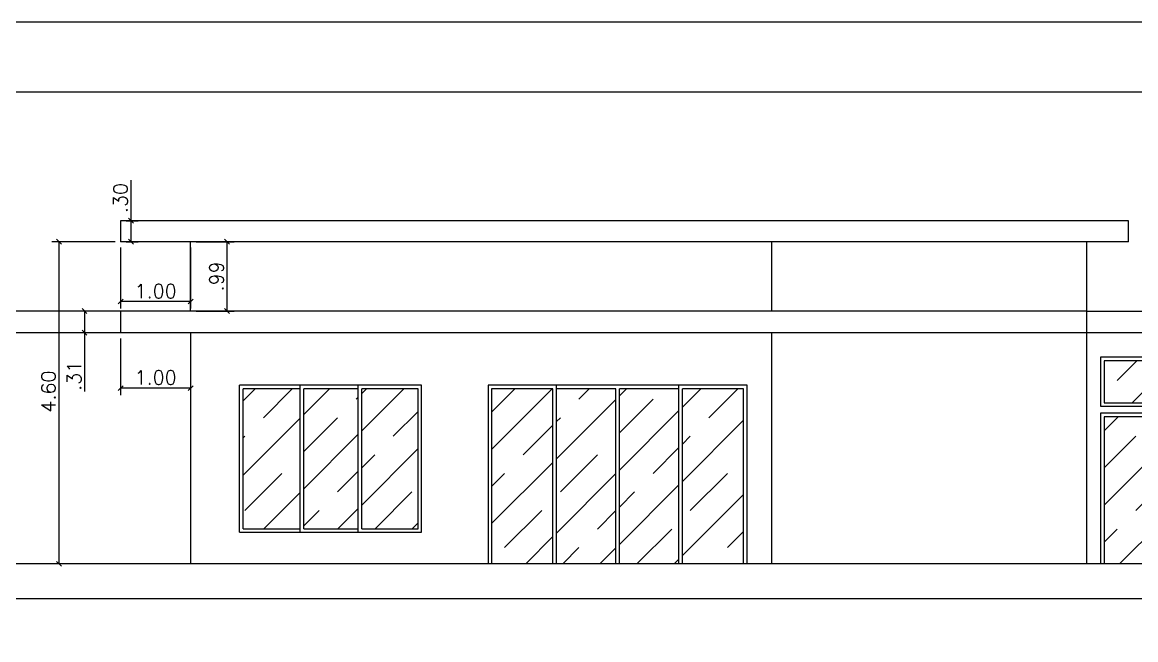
# Model space of a CAD drawing. Header units: metres. Extents: x 2690 to 3939, y 743 to 1123.
# Drawn here: x 3699.65 to 3715.56, y 805.17 to 813.99 of the extents above; entities that cross this region are included whole.
import ezdxf

# ---------------------------------------------------------------- set-up
doc = ezdxf.new("R2010")
doc.units = ezdxf.units.M
doc.header["$PDMODE"] = 35
for name, color, linetype in [('01', 1, 'Continuous'), ('02', 2, 'Continuous'), ('03', 3, 'Continuous'), ('04', 4, 'Continuous'), ('08', 8, 'Continuous'), ('_piso', 1, 'Continuous'), ('FOLHA', 7, 'Continuous'), ('FOLHA - MARGEM', 3, 'Continuous')]:
    doc.layers.add(name, color=color, linetype=linetype)
doc.styles.add('ROMA', font='romans.shx')
doc.dimstyles.new('CORTE', dxfattribs={"dimscale": 0, "dimtxt": 0.2, "dimasz": 0.07, "dimexe": 0.1, "dimexo": 0.08, "dimgap": 0.05, "dimtad": 1, "dimzin": 4, "dimdsep": 46, "dimtxsty": 'ROMA', "dimblk": 'OBLIQUE', "dimcen": 0, "dimclrd": 1, "dimclre": 1, "dimclrt": 2, "dimaunit": 1, "dimadec": 0, "dimazin": 0, "dimtfac": 1, "dimtofl": 0, "dimtmove": 0, "dimatfit": 3, "dimldrblk": 'OBLIQUE', "dimfxl": 0.1, "dimtolj": 1, "dimtzin": 0, "dimarcsym": 0})
pattern_1 = [(45, (293.6012, 32.9967), (-0.53033009, 0.53033009), []), (45, (294.12994, 32.9967), (-0.53033009, 0.53033009), [0.75, -0.375])]

# ---------------------------------------------------------------- blocks, each defined once
blk = doc.blocks.new('_Oblique')
at = {"color": 0, "linetype": 'ByBlock', "lineweight": -2}
blk.add_line((-0.5, -0.5), (0.5, 0.5), dxfattribs=at)
blk = doc.blocks.new('*D163')
at = {"layer": '01', "color": 1, "lineweight": -2, "transparency": 16777216}
for p, q in [((3701.053, 809.473), (3701.053, 808.662)), ((3702.053, 809.473), (3702.053, 808.662)), ((3702.053, 808.762), (3701.053, 808.762))]:
    blk.add_line(p, q, dxfattribs=at)
at = {"layer": 'DEFPOINTS', "color": 0, "transparency": 16777216}
for p in [(3701.053, 809.553), (3702.053, 809.553), (3701.053, 808.762)]:
    blk.add_point(p, dxfattribs=at)
at = {"layer": '01', "color": 1, "lineweight": -2, "transparency": 16777216, "xscale": 0.07, "yscale": 0.07, "zscale": 0.07, "rotation": 180}
blk.add_blockref('_Oblique', (3701.053, 808.762), dxfattribs=at)
at = {"layer": '01', "color": 1, "lineweight": -2, "transparency": 16777216, "xscale": 0.07, "yscale": 0.07, "zscale": 0.07}
blk.add_blockref('_Oblique', (3702.053, 808.762), dxfattribs=at)
at = {"layer": '01', "color": 2, "transparency": 16777216, "insert": (3701.553, 808.912), "char_height": 0.2, "attachment_point": 5, "style": 'ROMA'}
blk.add_mtext('\\A1;1.00', dxfattribs=at)
blk = doc.blocks.new('*D164')
at = {"layer": '01', "color": 1, "lineweight": -2, "transparency": 16777216}
for p, q in [((3701.053, 810.773), (3701.053, 809.899)), ((3702.053, 810.773), (3702.053, 809.899)), ((3702.053, 809.999), (3701.053, 809.999))]:
    blk.add_line(p, q, dxfattribs=at)
at = {"layer": 'DEFPOINTS', "color": 0, "transparency": 16777216}
for p in [(3701.053, 810.853), (3702.053, 810.853), (3701.053, 809.999)]:
    blk.add_point(p, dxfattribs=at)
at = {"layer": '01', "color": 1, "lineweight": -2, "transparency": 16777216, "xscale": 0.07, "yscale": 0.07, "zscale": 0.07, "rotation": 180}
blk.add_blockref('_Oblique', (3701.053, 809.999), dxfattribs=at)
at = {"layer": '01', "color": 1, "lineweight": -2, "transparency": 16777216, "xscale": 0.07, "yscale": 0.07, "zscale": 0.07}
blk.add_blockref('_Oblique', (3702.053, 809.999), dxfattribs=at)
at = {"layer": '01', "color": 2, "transparency": 16777216, "insert": (3701.553, 810.149), "char_height": 0.2, "attachment_point": 5, "style": 'ROMA'}
blk.add_mtext('\\A1;1.00', dxfattribs=at)
blk = doc.blocks.new('*D166')
at = {"layer": '01', "color": 1, "lineweight": -2, "transparency": 16777216}
for p, q in [((3700.973, 809.863), (3700.437, 809.863)), ((3700.537, 809.863), (3700.537, 809.553)), ((3700.973, 809.553), (3700.437, 809.553)), ((3700.537, 809.553), (3700.537, 808.712))]:
    blk.add_line(p, q, dxfattribs=at)
at = {"layer": 'DEFPOINTS', "color": 0, "transparency": 16777216}
for p in [(3700.537, 809.863), (3701.053, 809.863), (3701.053, 809.553)]:
    blk.add_point(p, dxfattribs=at)
at = {"layer": '01', "color": 1, "lineweight": -2, "transparency": 16777216, "xscale": 0.07, "yscale": 0.07, "zscale": 0.07}
for p, rotation in [((3700.537, 809.863), 90), ((3700.537, 809.553), 270)]:
    blk.add_blockref('_Oblique', p, dxfattribs=dict(at, rotation=rotation))
at = {"layer": '01', "color": 2, "transparency": 16777216, "insert": (3700.387, 808.938), "char_height": 0.2, "attachment_point": 5, "rotation": 90, "style": 'ROMA'}
blk.add_mtext('\\A1;.31', dxfattribs=at)
blk = doc.blocks.new('*D167')
at = {"layer": '01', "color": 1, "lineweight": -2, "transparency": 16777216}
for p, q in [((3702.133, 810.853), (3702.673, 810.853)), ((3702.573, 809.863), (3702.573, 810.853)), ((3702.133, 809.863), (3702.673, 809.863))]:
    blk.add_line(p, q, dxfattribs=at)
at = {"layer": 'DEFPOINTS', "color": 0, "transparency": 16777216}
for p in [(3702.053, 810.853), (3702.573, 810.853), (3702.053, 809.863)]:
    blk.add_point(p, dxfattribs=at)
at = {"layer": '01', "color": 1, "lineweight": -2, "transparency": 16777216, "xscale": 0.07, "yscale": 0.07, "zscale": 0.07}
for p, rotation in [((3702.573, 810.853), 90), ((3702.573, 809.863), 270)]:
    blk.add_blockref('_Oblique', p, dxfattribs=dict(at, rotation=rotation))
at = {"layer": '01', "color": 2, "transparency": 16777216, "insert": (3702.423, 810.358), "char_height": 0.2, "attachment_point": 5, "rotation": 90, "style": 'ROMA'}
blk.add_mtext('\\A1;.99', dxfattribs=at)
blk = doc.blocks.new('*D168')
at = {"layer": '01', "color": 1, "lineweight": -2, "transparency": 16777216}
for p, q in [((3700.973, 810.853), (3700.072, 810.853)), ((3700.172, 810.853), (3700.172, 806.253)), ((3700.973, 806.253), (3700.072, 806.253))]:
    blk.add_line(p, q, dxfattribs=at)
at = {"layer": 'DEFPOINTS', "color": 0, "transparency": 16777216}
for p in [(3701.053, 810.853), (3700.172, 806.253), (3701.053, 806.253)]:
    blk.add_point(p, dxfattribs=at)
at = {"layer": '01', "color": 1, "lineweight": -2, "transparency": 16777216, "xscale": 0.07, "yscale": 0.07, "zscale": 0.07}
for p, rotation in [((3700.172, 810.853), 90), ((3700.172, 806.253), 270)]:
    blk.add_blockref('_Oblique', p, dxfattribs=dict(at, rotation=rotation))
at = {"layer": '01', "color": 2, "transparency": 16777216, "insert": (3700.022, 808.713), "char_height": 0.2, "attachment_point": 5, "rotation": 90, "style": 'ROMA'}
blk.add_mtext('\\A1;4.60', dxfattribs=at)
blk = doc.blocks.new('*D169')
at = {"layer": '01', "color": 1, "lineweight": -2, "transparency": 16777216}
for p, q in [((3701.202, 811.153), (3701.202, 811.732)), ((3701.133, 811.153), (3701.302, 811.153)), ((3701.202, 810.853), (3701.202, 811.153)), ((3701.133, 810.853), (3701.302, 810.853))]:
    blk.add_line(p, q, dxfattribs=at)
at = {"layer": 'DEFPOINTS', "color": 0, "transparency": 16777216}
for p in [(3701.053, 811.153), (3701.202, 811.153), (3701.053, 810.853)]:
    blk.add_point(p, dxfattribs=at)
at = {"layer": '01', "color": 1, "lineweight": -2, "transparency": 16777216, "xscale": 0.07, "yscale": 0.07, "zscale": 0.07}
for p, rotation in [((3701.202, 811.153), 90), ((3701.202, 810.853), 270)]:
    blk.add_blockref('_Oblique', p, dxfattribs=dict(at, rotation=rotation))
at = {"layer": '01', "color": 2, "transparency": 16777216, "insert": (3701.052, 811.477), "char_height": 0.2, "attachment_point": 5, "rotation": 90, "style": 'ROMA'}
blk.add_mtext('\\A1;.30', dxfattribs=at)

msp = doc.modelspace()

# ---------------------------------------------------------------- hatches: boundary and pattern name
at = {"layer": '08', "true_color": 0x636466}
h = msp.add_hatch(dxfattribs=at)
h.set_pattern_fill('JIS_STN_1E', color=251, scale=0.75)
h.set_pattern_definition(pattern_1)
h.paths.add_polyline_path([(3715.9034, 808.3527), (3715.1034, 808.3527), (3715.1034, 806.2527), (3715.9034, 806.2527)])
h.paths.add_polyline_path([(3716.3534, 809.1527), (3715.1034, 809.1527), (3715.1034, 808.5527), (3716.3534, 808.5527)])
h = msp.add_hatch(dxfattribs=at)
h.set_pattern_fill('JIS_STN_1E', color=251, scale=0.75)
h.set_pattern_definition(pattern_1)
h.paths.add_polyline_path([(3703.6184, 808.7527), (3702.8034, 808.7527), (3702.8034, 806.7527), (3703.6184, 806.7527)])
h.paths.add_polyline_path([(3704.4484, 808.7527), (3703.6684, 808.7527), (3703.6684, 806.7527), (3704.4484, 806.7527)])
h.paths.add_polyline_path([(3705.3034, 808.7527), (3704.4984, 808.7527), (3704.4984, 806.7527), (3705.3034, 806.7527)])
h = msp.add_hatch(dxfattribs=at)
h.set_pattern_fill('JIS_STN_1E', color=251, scale=0.75)
h.set_pattern_definition(pattern_1)
h.paths.add_polyline_path([(3707.2284, 808.7527), (3706.3534, 808.7527), (3706.3534, 806.2527), (3707.2284, 806.2527)])
h.paths.add_polyline_path([(3708.1284, 808.7527), (3707.2784, 808.7527), (3707.2784, 806.2527), (3708.1284, 806.2527)])
h.paths.add_polyline_path([(3709.0284, 808.7527), (3708.1784, 808.7527), (3708.1784, 806.2527), (3709.0284, 806.2527)])
h.paths.add_polyline_path([(3709.9534, 808.7527), (3709.0784, 808.7527), (3709.0784, 806.2527), (3709.9534, 806.2527)])

# ---------------------------------------------------------------- linework, layer by layer
at = {"layer": '01'}
for p, q in [((3701.0534, 809.8627), (3697.5534, 809.8627)), ((3701.0534, 809.5527), (3697.5534, 809.5527))]:
    msp.add_line(p, q, dxfattribs=at)
at = {"layer": '02'}
for p, q in [((3715.4534, 811.1527), (3701.0534, 811.1527)), ((3701.0534, 811.1527), (3701.0534, 810.8527)), ((3715.4534, 810.8527), (3715.4534, 811.1527)), ((3715.4534, 810.8527), (3701.0534, 810.8527)), ((3714.8534, 809.8627), (3701.0534, 809.8627)), ((3701.0534, 809.8627), (3701.0534, 809.5527)), ((3714.8534, 809.5527), (3701.0534, 809.5527)), ((3716.4034, 809.2027), (3715.0534, 809.2027)), ((3715.0534, 809.2027), (3715.0534, 808.5027)), ((3716.3534, 809.1527), (3715.1034, 809.1527)), ((3715.1034, 809.1527), (3715.1034, 808.5527)), ((3702.7534, 806.7027), (3702.7534, 808.8027)), ((3705.3534, 808.8027), (3702.7534, 808.8027)), ((3702.8034, 806.7527), (3702.8034, 808.7527)), ((3703.6184, 808.7527), (3702.8034, 808.7527)), ((3703.6184, 806.7027), (3703.6184, 808.8027)), ((3703.6684, 806.7527), (3703.6684, 808.7527)), ((3704.4484, 808.7527), (3703.6684, 808.7527)), ((3704.4484, 806.7027), (3704.4484, 808.8027)), ((3704.4984, 806.7527), (3704.4984, 808.7527)), ((3705.3034, 808.7527), (3704.4984, 808.7527)), ((3705.3034, 806.7527), (3705.3034, 808.7527)), ((3705.3534, 806.7027), (3705.3534, 808.8027)), ((3710.0034, 808.8027), (3706.3034, 808.8027)), ((3706.3034, 808.8027), (3706.3034, 806.2527)), ((3707.2284, 808.7527), (3706.3534, 808.7527)), ((3706.3534, 808.7527), (3706.3534, 806.2527)), ((3707.2284, 806.2527), (3707.2284, 808.7527)), ((3707.2784, 806.2527), (3707.2784, 808.8027)), ((3708.1284, 808.7527), (3707.2784, 808.7527)), ((3708.1284, 806.2527), (3708.1284, 808.7527)), ((3708.1784, 806.2527), (3708.1784, 808.7527)), ((3709.0284, 808.7527), (3708.1784, 808.7527)), ((3709.0284, 806.2527), (3709.0284, 808.8027)), ((3709.0784, 806.2527), (3709.0784, 808.7527)), ((3709.9534, 808.7527), (3709.0784, 808.7527)), ((3709.9534, 806.2527), (3709.9534, 808.7527)), ((3710.0034, 806.2527), (3710.0034, 808.8027)), ((3715.0534, 808.5027), (3716.4034, 808.5027)), ((3715.1034, 808.5527), (3716.3534, 808.5527)), ((3715.9534, 808.4027), (3715.0534, 808.4027)), ((3715.0534, 808.4027), (3715.0534, 806.2527)), ((3715.9034, 808.3527), (3715.1034, 808.3527)), ((3715.1034, 808.3527), (3715.1034, 806.2527)), ((3702.7534, 806.7027), (3705.3534, 806.7027)), ((3702.8034, 806.7527), (3703.6184, 806.7527)), ((3703.6684, 806.7527), (3704.4484, 806.7527)), ((3704.4984, 806.7527), (3705.3034, 806.7527))]:
    msp.add_line(p, q, dxfattribs=at)
at = {"layer": '03'}
msp.add_line((3702.0534, 809.8627), (3702.0534, 810.8527), dxfattribs=at)
at = {"layer": '04'}
for p, q in [((3710.3534, 810.8527), (3710.3534, 809.8627)), ((3714.8534, 810.8527), (3714.8534, 809.8627)), ((3702.0534, 809.5527), (3702.0534, 806.2527)), ((3710.3534, 809.5527), (3710.3534, 806.2527)), ((3714.8534, 809.5527), (3714.8534, 806.2527)), ((3722.5534, 806.2527), (3697.5534, 806.2527)), ((3722.5534, 805.7527), (3697.5534, 805.7527))]:
    msp.add_line(p, q, dxfattribs=at)
at = {"layer": '_piso'}
for p, q in [((3714.8534, 809.8627), (3714.8534, 809.5527)), ((3714.8534, 809.8627), (3722.5534, 809.8627)), ((3722.5534, 809.5527), (3714.8534, 809.5527))]:
    msp.add_line(p, q, dxfattribs=at)
at = {"layer": 'FOLHA'}
msp.add_lwpolyline([(3645.3446, 754.5874), (3726.9446, 754.5874), (3726.9446, 813.9874), (3642.8446, 813.9874), (3642.8446, 754.5874)], dxfattribs=at)
at = {"layer": 'FOLHA - MARGEM', "linetype": 'Continuous'}
msp.add_line((3725.9446, 812.9874), (3646.3446, 812.9874), dxfattribs=at)

# ---------------------------------------------------------------- dimensions: what is measured, and where the dimension line sits
at = {"layer": '01'}
for base, p1, p2, picture, middle in [((3701.2021, 811.1527), (3701.0534, 810.8527), (3701.0534, 811.1527), '*D169', (3701.0521, 811.4774)), ((3702.5733, 810.8527), (3702.0534, 809.8627), (3702.0534, 810.8527), '*D167', (3702.4233, 810.3577))]:
    dim = msp.add_linear_dim(base=base, p1=p1, p2=p2, angle=90, dimstyle='CORTE', override={"dimscale": 1}, dxfattribs=at)
    dim.commit()
    dim.dimension.update_dxf_attribs({"geometry": picture, "text_midpoint": middle})
for base, p1, p2, picture, middle in [((3700.172, 806.2527), (3701.0534, 810.8527), (3701.0534, 806.2527), '*D168', (3700.172, 808.7127)), ((3700.5369, 809.8627), (3701.0534, 809.5527), (3701.0534, 809.8627), '*D166', (3700.5369, 808.938))]:
    dim = msp.add_linear_dim(base=base, p1=p1, p2=p2, angle=90, dimstyle='CORTE', override={"dimscale": 1}, dxfattribs=at)
    dim.commit()
    dim.dimension.update_dxf_attribs({"geometry": picture, "text_midpoint": middle, "dimtype": 160})
for base, p1, p2, picture, middle in [((3701.0534, 809.9989), (3702.0534, 810.8527), (3701.0534, 810.8527), '*D164', (3701.5534, 810.1489)), ((3701.0534, 808.7619), (3702.0534, 809.5527), (3701.0534, 809.5527), '*D163', (3701.5534, 808.9119))]:
    dim = msp.add_linear_dim(base=base, p1=p1, p2=p2, dimstyle='CORTE', override={"dimscale": 1}, dxfattribs=at)
    dim.commit()
    dim.dimension.update_dxf_attribs({"geometry": picture, "text_midpoint": middle})

doc.saveas('drawing.dxf')
